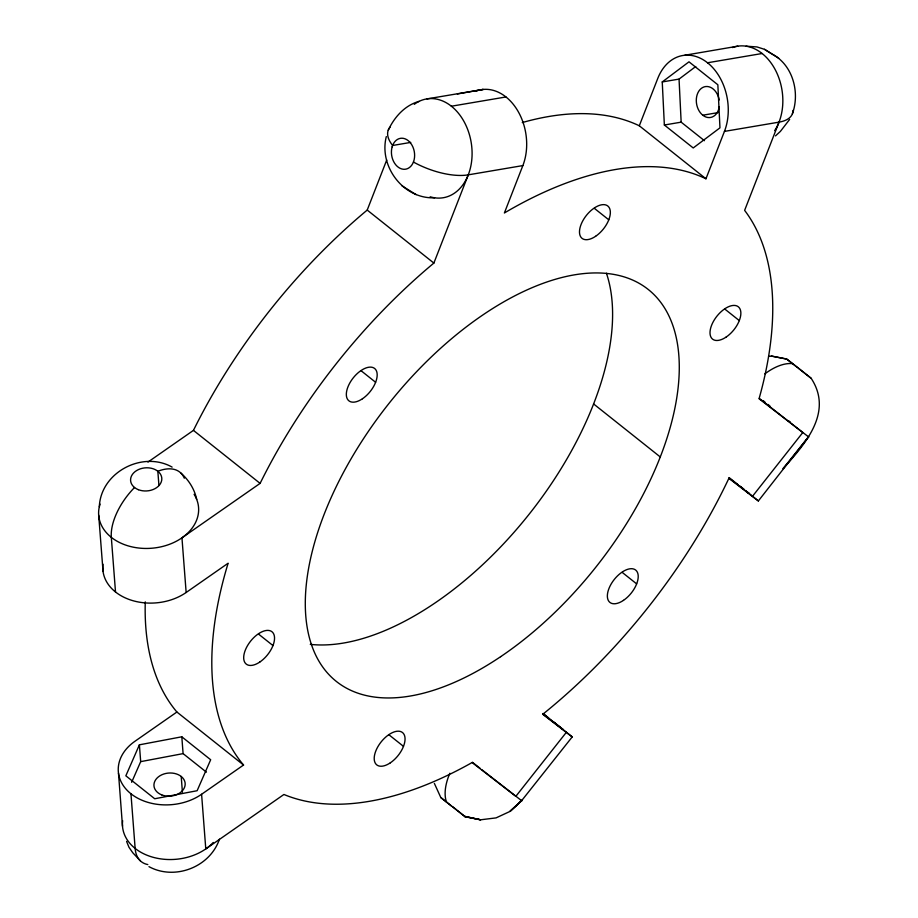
<?xml version="1.0" encoding="UTF-8"?>
<svg xmlns="http://www.w3.org/2000/svg" width="918" height="918" viewBox="0 0 918 918"><rect width="100%" height="100%" fill="white"/><g stroke="black" fill="none" stroke-linecap="round" stroke-linejoin="round"><path stroke-width="1.38" d="M386.317 136.553C378.664 166.399 403.392 199.183 434.604 197.795M99.316 506.828C100.647 472.368 142.439 450.394 172.125 467.113M792.395 113.763C800.083 92.787 793.003 65.327 772.6 54.357M147.959 462.075L193.446 430.381A375.691 197.875 -51.5 0 1 367.211 210.073L386.719 160.03M103.011 564.237A50.088 37.03 -4.4 0 0 130.264 599.867A50.088 37.03 -4.4 0 0 186.147 592.489L181.959 537.833L260.104 483.384A375.691 197.875 -51.5 0 1 433.87 263.076L468.272 174.845L522.858 165.584A50.088 36.72 80.4 0 0 516.995 109.552A50.088 36.72 80.4 0 0 476.27 91.008M522.858 165.584L504.384 212.976A375.691 197.875 -51.5 0 1 705.953 178.781L724.44 131.4A50.088 36.72 80.4 0 0 707.526 62.768A50.088 36.72 80.4 0 0 657.781 78.397L639.295 125.777A375.691 197.875 -51.5 0 0 522.273 122.564M793.026 110.401A50.088 21.562 21.3 0 1 779.026 122.14L744.624 210.371A375.691 197.875 -51.5 0 1 759.048 398.756L808.769 437.048L808.092 436.429M219.436 839.19C210.027 867.143 174.787 880.718 148.957 866.649M139.398 744.819L125.846 775.802L154.717 798.752L197.129 790.719L210.67 759.748L181.81 736.798L139.398 744.819L140.683 761.642L131.653 782.285M388.245 130.218C394.35 117.148 404.781 105.329 419.124 101.359M789.641 119.42L780.392 131.4L775.503 135.887M553.806 722.053L572.224 736.902L521.608 800.703L510.224 811.317L496.064 817.892L480.584 819.797L465.185 816.79L440.801 797.524L434.352 783.375M572.224 736.902L566.257 732.426L515.847 796.331L472.104 762.548A375.691 197.875 -51.5 0 1 283.926 794.472L205.781 848.932L201.593 794.277L243.557 765.027A375.691 197.875 -51.5 0 1 228.112 563.239L186.147 592.489M566.257 732.426L542.756 714.284A375.691 197.875 -51.5 0 0 728.892 478.301L752.381 496.443L802.791 432.539L759.335 398.435M752.381 496.443L758.36 500.953L808.54 436.807L783.043 468.639C805.235 444.071 833.487 412.216 811.145 378.285L798.626 368.302M662.245 81.943L688.993 61.827L717.853 84.777L719.964 127.843L693.216 147.959L664.357 125.009L662.245 81.943L679.045 79.097L695.752 66.521M145.273 601.864A375.691 197.875 -51.5 0 0 176.899 712.024L134.935 741.274A50.088 37.03 -4.4 0 0 130.953 793.772L135.141 848.427A50.088 26.381 -51.5 0 0 147.821 864.572M140.683 761.642L183.095 753.621L206.412 772.153M737.762 46.175L684.805 55.241M457.371 93.969L483.224 89.425L426.996 98.892M451.358 106.224L505.956 96.964M707.526 62.768L762.124 53.508M410.736 142.405L392.606 145.48A50.088 21.562 21.3 0 1 390.012 127.292M702.775 115.209L718.105 112.604M664.357 125.009L681.156 122.163L704.462 140.695M724.44 131.4L779.026 122.14M768.573 356.413L771.395 356.069L786.715 359.053L797.731 367.602M746.036 46.187L756.96 46.933L764.522 49.331L778.705 58.167M771.395 356.069L786.715 359.053L811.11 378.262M440.778 797.524L451.564 806.142M465.3 816.859L457.153 810.307M401.935 185.803L416.118 194.65M764.522 49.331L771.671 53.806M728.972 478.048L749.145 493.517L745.818 490.866M542.836 714.032L563.021 729.489L543.031 713.607M763.065 400.592L765.004 402.118M767.941 404.425L769.904 405.974M480.114 768.343L472.38 762.238M482.076 769.892L521.826 800.852L521.149 800.232M452.746 806.83L456.292 809.63M548.608 717.922L543.054 713.515M639.295 125.777L705.953 178.781M724.864 309.114L739.3 320.6M594.336 208.329L608.783 219.804M788.642 420.811L790.341 422.154M739.931 486.07L743.901 489.225M729.167 477.624L738.049 484.681M741.377 487.332L743.591 489.099M367.211 210.073L433.87 263.076M593.602 403.943L660.26 456.946M622.209 572.396L636.656 583.882M361.176 370.803L375.623 382.29M193.446 430.381L260.104 483.384M389.048 734.87L403.484 746.357M258.532 634.086L272.967 645.561M176.899 712.024L243.557 765.027M746.827 491.566L758.348 500.93M180.731 472.931C188.718 479.93 194.478 488.984 196.704 499.415M140.351 860.832L132.731 852.707L128.968 847.268L126.592 841.381M98.685 515.136L103.045 571.444M118.491 773.231L122.496 826.223M181.81 736.798L183.095 753.621M158.929 485.507L157.839 471.267A50.088 26.381 -51.5 0 1 184.311 478.221M181.213 776.467L182.407 792.131M115.507 591.984L111.319 537.328A50.088 26.381 -51.5 0 1 134.521 487.515M679.045 79.097L681.156 122.163M446.527 802.148A50.088 26.381 -51.5 0 1 449.854 773.254M764.889 373.844A50.088 26.381 -51.5 0 1 792.406 363.631M719.276 106.729A15.652 11.475 80.4 0 1 701.547 114.107A15.652 11.475 80.4 0 1 701.214 88.472A15.652 11.475 80.4 0 1 719.196 99.993M468.272 174.845A50.088 21.562 21.3 0 1 413.444 162.038M213.24 842.472A50.088 37.03 -4.4 0 1 155.039 857.791A50.088 37.03 -4.4 0 1 122.645 820.681M194.1 494.309A50.088 37.03 -4.4 0 1 153.295 548.092A50.088 37.03 -4.4 0 1 100.073 504.085M414.282 104.331A50.088 36.72 80.4 0 1 471.118 142.072A50.088 36.72 80.4 0 1 430.152 196.773M732.438 47.552A50.088 36.72 80.4 0 1 775.733 70.663A50.088 36.72 80.4 0 1 774.654 130.654M201.593 794.277A50.088 37.03 -4.4 0 1 130.953 793.772M606.419 273.208A250.465 131.917 -51.5 0 1 528.378 515.159A250.465 131.917 -51.5 0 1 310.284 644.367M521.596 800.611L510.064 811.271L521.608 800.703M480.481 819.774L464.657 816.389L480.584 819.797M138.354 489.684A15.652 11.578 -4.4 0 0 161.82 478.863A15.652 11.578 -4.4 0 0 138.388 469.614A15.652 11.578 -4.4 0 0 138.354 489.684M161.717 794.885A15.652 11.578 -4.4 0 0 185.184 784.064A15.652 11.578 -4.4 0 0 161.752 774.815A15.652 11.578 -4.4 0 0 161.717 794.885M392.158 146.8A15.652 11.475 80.4 0 0 404.907 169.279A15.652 11.475 80.4 0 0 411.998 145.193A15.652 11.475 80.4 0 0 392.158 146.8M259.794 662.05A20.666 10.878 -51.5 0 0 272.118 631.859A20.666 10.878 -51.5 0 0 245.427 649.841A20.666 10.878 -51.5 0 0 259.794 662.05M623.483 600.361A20.666 10.878 -51.5 0 0 635.795 570.17A20.666 10.878 -51.5 0 0 609.104 588.151A20.666 10.878 -51.5 0 0 623.483 600.361M595.61 236.293A20.666 10.878 -51.5 0 0 607.923 206.102A20.666 10.878 -51.5 0 0 581.232 224.084A20.666 10.878 -51.5 0 0 595.61 236.293M500.608 656.703A250.465 131.917 -51.5 0 0 649.875 290.811A250.465 131.917 -51.5 0 0 326.349 508.79A250.465 131.917 -51.5 0 0 500.608 656.703M726.127 337.078A20.666 10.878 -51.5 0 0 738.451 306.899A20.666 10.878 -51.5 0 0 711.748 324.88A20.666 10.878 -51.5 0 0 726.127 337.078M390.322 762.835A20.666 10.878 -51.5 0 0 402.635 732.656A20.666 10.878 -51.5 0 0 375.944 750.637A20.666 10.878 -51.5 0 0 390.322 762.835M362.449 398.768A20.666 10.878 -51.5 0 0 374.762 368.588A20.666 10.878 -51.5 0 0 348.071 386.57A20.666 10.878 -51.5 0 0 362.449 398.768"/></g></svg>
